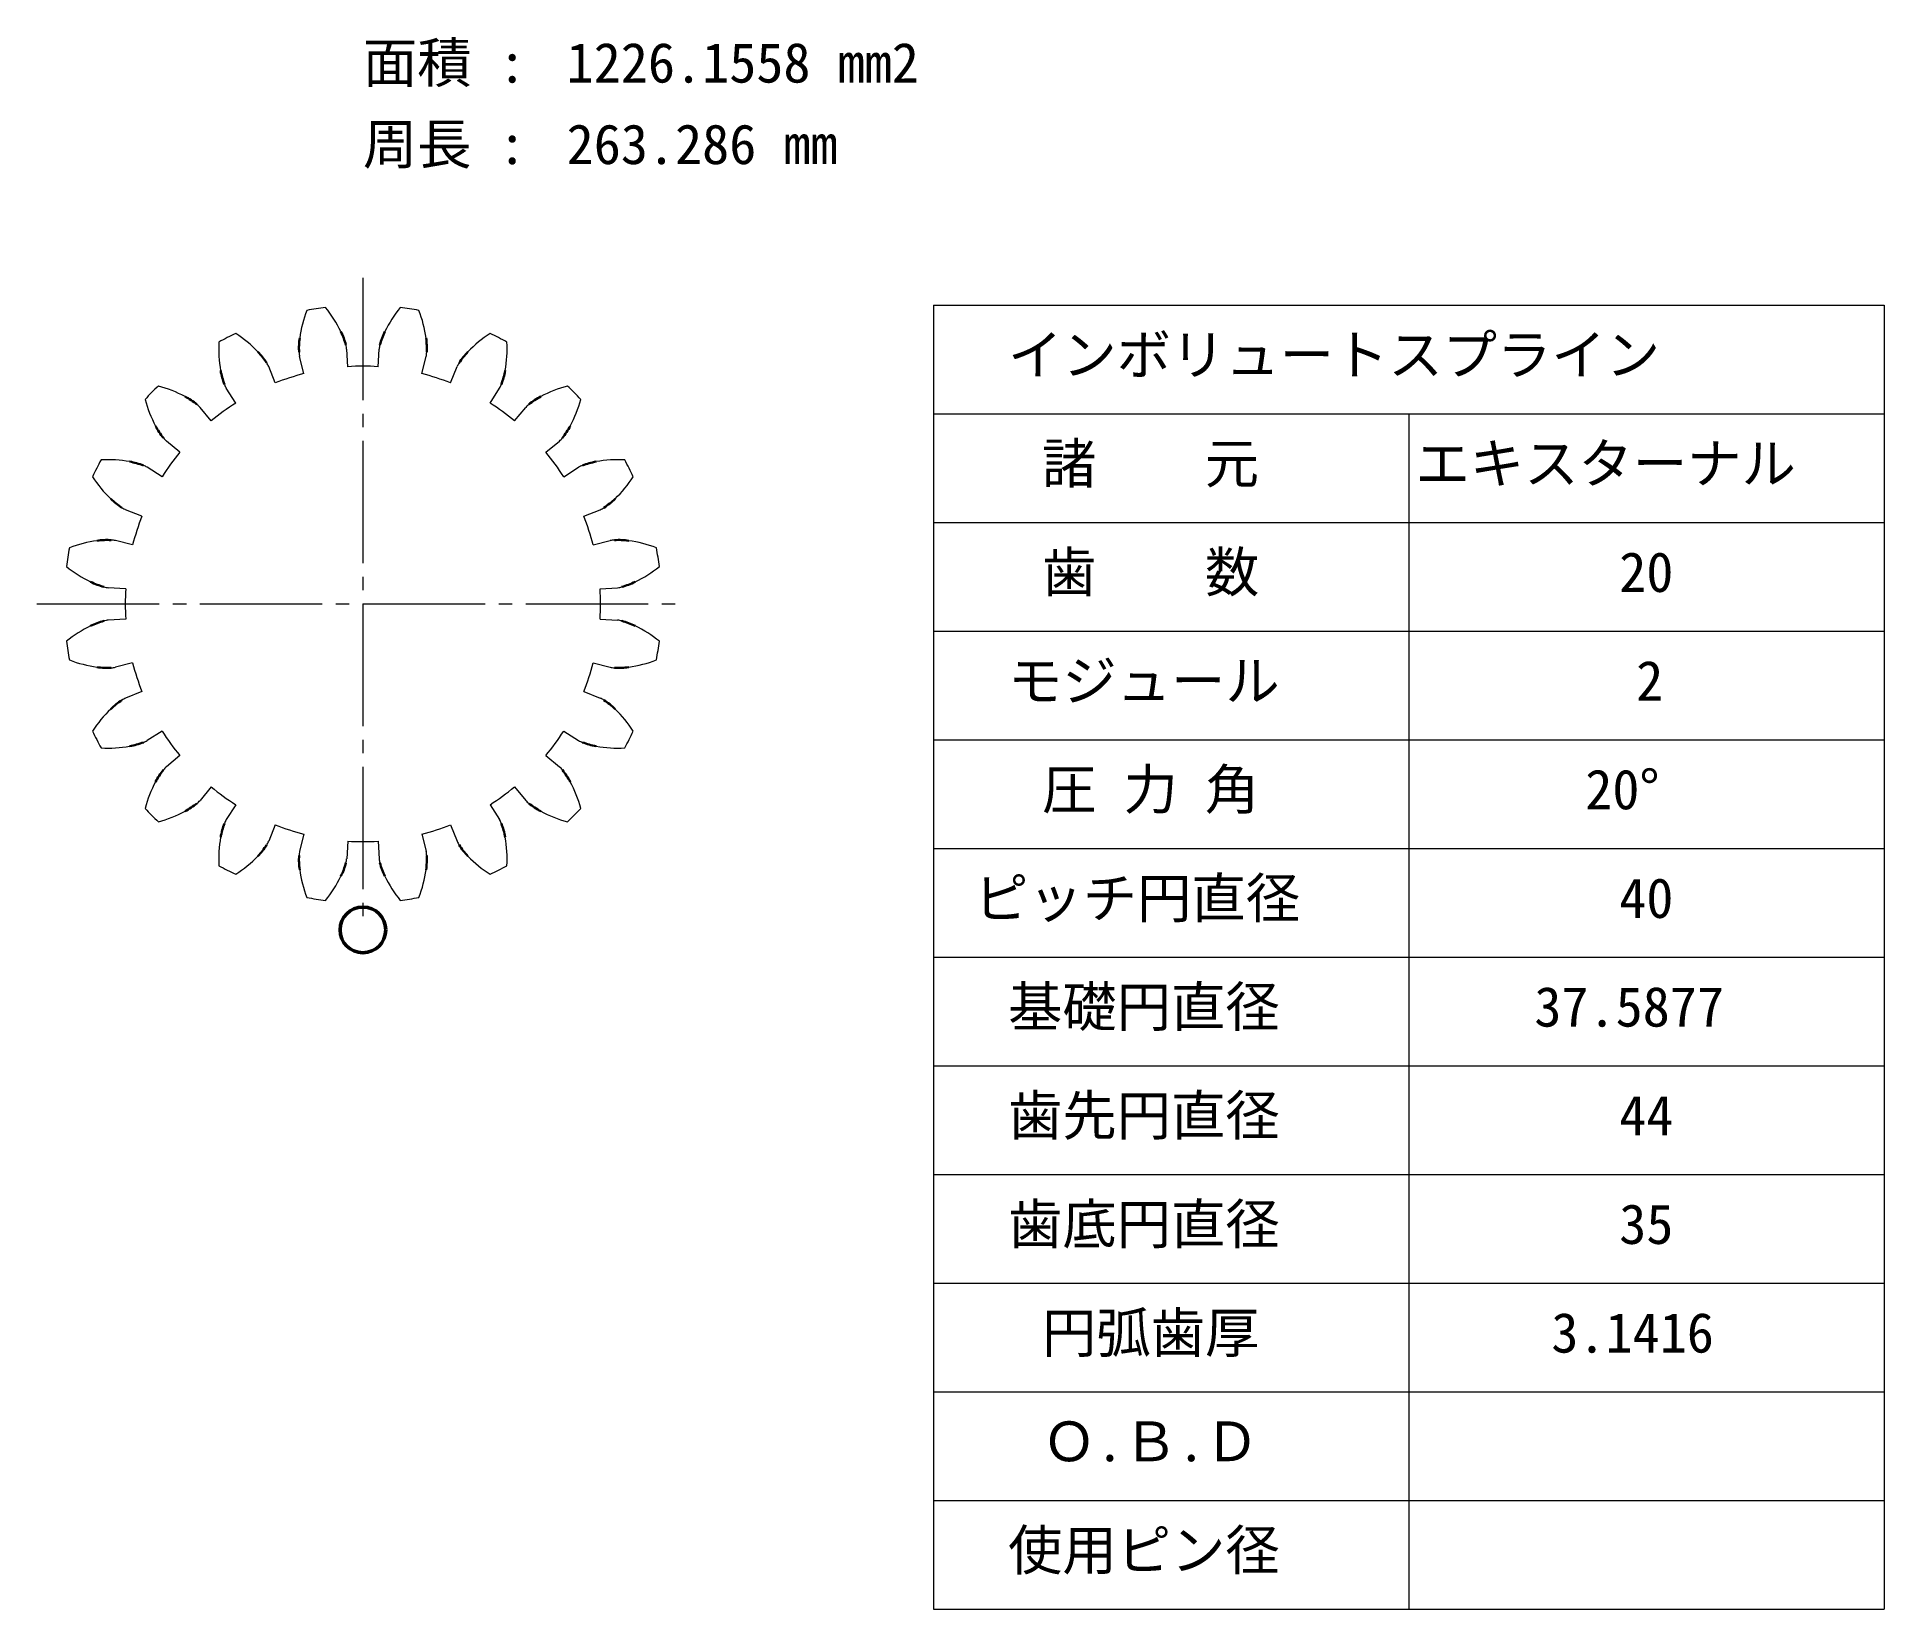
# Model space of a CAD drawing. Units: millimetres on the paper. Extents: x -78 to 58, y -43 to 72.
import ezdxf
from ezdxf.enums import TextEntityAlignment as Align

# ---------------------------------------------------------------- set-up
doc = ezdxf.new("R2010")
doc.units = ezdxf.units.MM
doc.linetypes.add('CHAIN2', pattern=[12, 9, -1, 1, -1])
for name, color, linetype, lineweight in [('0-0', 7, 'Continuous', 20), ('0-1_CAM1', 7, 'Continuous', 20), ('0-2_CAM2', 7, 'Continuous', 20), ('0-F_ORIGIN', 5, 'Continuous', 50)]:
    doc.layers.add(name, color=color, linetype=linetype, lineweight=lineweight)
doc.styles.add('ＭＳ ゴシック', font='')
doc.styles.get('ＭＳ ゴシック').set_extended_font_data('MS Gothic')

msp = doc.modelspace()

# ---------------------------------------------------------------- linework, layer by layer
at = {"layer": '0-0', "linetype": 'CHAIN2'}
for p, q in [((-53.83, 54.671), (-53.83, 6.671)), ((-77.83, 30.671), (-29.83, 30.671))]:
    msp.add_line(p, q, dxfattribs=at)
at = {"layer": '0-0'}
for p, q in [((-11.83, 52.671), (58.17, 52.671)), ((-11.83, 52.671), (-11.83, -43.329)), ((58.17, 52.671), (58.17, -43.329)), ((-11.83, 44.671), (58.17, 44.671)), ((23.17, 44.671), (23.17, -43.329)), ((-11.83, 36.671), (58.17, 36.671)), ((-11.83, 28.671), (58.17, 28.671)), ((-11.83, 20.671), (58.17, 20.671)), ((-11.83, 12.671), (58.17, 12.671)), ((-11.83, 4.671), (58.17, 4.671)), ((-11.83, -3.329), (58.17, -3.329)), ((-11.83, -11.329), (58.17, -11.329)), ((-11.83, -19.329), (58.17, -19.329)), ((-11.83, -27.329), (58.17, -27.329)), ((-11.83, -35.329), (58.17, -35.329)), ((-11.83, -43.329), (58.17, -43.329))]:
    msp.add_line(p, q, dxfattribs=at)
at = {"layer": '0-1_CAM1'}
for p, q in [((-54.943, 48.135), (-55.025, 49.426)), ((-52.717, 48.135), (-52.635, 49.426)), ((-60.285, 46.937), (-60.763, 48.139)), ((-58.169, 47.624), (-58.489, 48.878)), ((-49.492, 47.624), (-49.171, 48.878)), ((-47.375, 46.937), (-46.898, 48.139)), ((-63.195, 45.454), (-63.888, 46.547)), ((-44.465, 45.454), (-43.773, 46.547)), ((-64.996, 44.146), (-65.821, 45.142)), ((-42.664, 44.146), (-41.839, 45.142)), ((-67.305, 41.836), (-68.301, 42.662)), ((-40.355, 41.836), (-39.359, 42.662)), ((-68.613, 40.036), (-69.706, 40.728)), ((-39.047, 40.036), (-37.954, 40.728)), ((-70.096, 37.126), (-71.299, 37.603)), ((-37.564, 37.126), (-36.362, 37.603)), ((-70.784, 35.009), (-72.037, 35.33)), ((-36.876, 35.009), (-35.623, 35.33)), ((-71.295, 31.784), (-72.586, 31.866)), ((-36.366, 31.784), (-35.074, 31.866)), ((-71.295, 29.558), (-72.586, 29.475)), ((-36.366, 29.558), (-35.074, 29.475)), ((-70.784, 26.332), (-72.037, 26.011)), ((-36.876, 26.332), (-35.623, 26.011)), ((-70.096, 24.215), (-71.299, 23.738)), ((-37.564, 24.215), (-36.362, 23.738)), ((-68.613, 21.306), (-69.706, 20.613)), ((-39.047, 21.306), (-37.954, 20.613)), ((-67.305, 19.505), (-68.301, 18.679)), ((-40.355, 19.505), (-39.359, 18.679)), ((-64.996, 17.196), (-65.821, 16.199)), ((-42.664, 17.196), (-41.839, 16.199)), ((-63.195, 15.887), (-63.888, 14.794)), ((-44.465, 15.887), (-43.773, 14.794)), ((-60.285, 14.405), (-60.763, 13.202)), ((-58.169, 13.717), (-58.489, 12.463)), ((-49.492, 13.717), (-49.171, 12.463)), ((-47.375, 14.405), (-46.898, 13.202)), ((-54.943, 13.206), (-55.025, 11.915)), ((-52.717, 13.206), (-52.635, 11.915))]:
    msp.add_line(p, q, dxfattribs=at)
at = {"layer": '0-1_CAM1', "color": 4, "lineweight": 9}
for centre, radius, start, end in [((-49.262, 48.943), 9.313, 158.99741, 171.99259), ((-63.821, 46.637), 9.313, 26.00741, 39.00259), ((-43.839, 46.637), 9.313, 140.99741, 153.99259), ((-58.398, 48.943), 9.313, 8.00741, 21.00259), ((-68.266, 42.768), 9.313, 44.00741, 57.00259), ((-39.395, 42.768), 9.313, 122.99741, 135.99259), ((-55.132, 49.46), 9.313, 176.99741, 189.99259), ((-56.589, 49.282), 1.943, 182.60985, 192.02048), ((-56.958, 49.224), 1.943, 5.97952, 15.39015), ((-50.703, 49.224), 1.943, 164.60985, 174.02048), ((-51.071, 49.282), 1.943, 347.97952, 357.39015), ((-52.528, 49.46), 9.313, 350.00741, 3.00259), ((-62.538, 47.35), 1.943, 23.97952, 33.39015), ((-45.122, 47.35), 1.943, 146.60985, 156.02048), ((-71.297, 37.715), 9.313, 62.00741, 75.00259), ((-62.205, 47.519), 1.943, 200.60985, 210.02048), ((-45.455, 47.519), 1.943, 329.97952, 339.39015), ((-36.363, 37.715), 9.313, 104.99741, 117.99259), ((-60.875, 48.138), 9.313, 194.99741, 207.99259), ((-67.266, 43.842), 1.943, 41.97952, 51.39015), ((-40.395, 43.842), 1.943, 128.60985, 138.02048), ((-46.786, 48.138), 9.313, 332.00741, 345.00259), ((-67.002, 44.106), 1.943, 218.60985, 228.02048), ((-40.658, 44.106), 1.943, 311.97952, 321.39015), ((-72.619, 31.973), 9.313, 80.00741, 93.00259), ((-70.678, 39.046), 1.943, 59.97952, 69.39015), ((-36.982, 39.046), 1.943, 110.60985, 120.02048), ((-35.041, 31.973), 9.313, 86.99741, 99.99259), ((-65.927, 45.106), 9.313, 212.99741, 225.99259), ((-41.733, 45.106), 9.313, 314.00741, 327.00259), ((-70.509, 39.378), 1.943, 236.60985, 246.02048), ((-37.151, 39.378), 1.943, 293.97952, 303.39015), ((-72.442, 33.43), 1.943, 77.97952, 87.39015), ((-35.218, 33.43), 1.943, 92.60985, 102.02048), ((-72.102, 26.103), 9.313, 98.00741, 111.00259), ((-35.558, 26.103), 9.313, 68.99741, 81.99259), ((-69.796, 40.661), 9.313, 230.99741, 243.99259), ((-37.864, 40.661), 9.313, 296.00741, 309.00259), ((-72.384, 33.798), 1.943, 254.60985, 264.02048), ((-35.277, 33.798), 1.943, 275.97952, 285.39015), ((-69.796, 20.68), 9.313, 116.00741, 129.00259), ((-72.384, 27.543), 1.943, 95.97952, 105.39015), ((-35.277, 27.543), 1.943, 74.60985, 84.02048), ((-37.864, 20.68), 9.313, 50.99741, 63.99259), ((-72.102, 35.239), 9.313, 248.99741, 261.99259), ((-72.442, 27.912), 1.943, 272.60985, 282.02048), ((-35.218, 27.912), 1.943, 257.97952, 267.39015), ((-35.558, 35.239), 9.313, 278.00741, 291.00259), ((-70.509, 21.963), 1.943, 113.97952, 123.39015), ((-37.151, 21.963), 1.943, 56.60985, 66.02048), ((-65.927, 16.235), 9.313, 134.00741, 147.00259), ((-41.733, 16.235), 9.313, 32.99741, 45.99259), ((-70.678, 22.295), 1.943, 290.60985, 300.02048), ((-36.982, 22.295), 1.943, 239.97952, 249.39015), ((-72.619, 29.369), 9.313, 266.99741, 279.99259), ((-35.041, 29.369), 9.313, 260.00741, 273.00259), ((-67.002, 17.235), 1.943, 131.97952, 141.39015), ((-40.658, 17.235), 1.943, 38.60985, 48.02048), ((-60.875, 13.203), 9.313, 152.00741, 165.00259), ((-46.786, 13.203), 9.313, 14.99741, 27.99259), ((-71.297, 23.626), 9.313, 284.99741, 297.99259), ((-67.266, 17.499), 1.943, 308.60985, 318.02048), ((-40.395, 17.499), 1.943, 221.97952, 231.39015), ((-36.363, 23.626), 9.313, 242.00741, 255.00259), ((-62.205, 13.822), 1.943, 149.97952, 159.39015), ((-45.455, 13.822), 1.943, 20.60985, 30.02048), ((-55.132, 11.881), 9.313, 170.00741, 183.00259), ((-62.538, 13.992), 1.943, 326.60985, 336.02048), ((-56.589, 12.059), 1.943, 167.97952, 177.39015), ((-51.071, 12.059), 1.943, 2.60985, 12.02048), ((-45.122, 13.992), 1.943, 203.97952, 213.39015), ((-52.528, 11.881), 9.313, 356.99741, 9.99259), ((-68.266, 18.573), 9.313, 302.99741, 315.99259), ((-49.262, 12.399), 9.313, 188.00741, 201.00259), ((-56.958, 12.117), 1.943, 344.60985, 354.02048), ((-50.703, 12.117), 1.943, 185.97952, 195.39015), ((-58.398, 12.399), 9.313, 338.99741, 351.99259), ((-39.395, 18.573), 9.313, 224.00741, 237.00259), ((-63.821, 14.705), 9.313, 320.99741, 333.99259), ((-43.839, 14.705), 9.313, 206.00741, 219.00259)]:
    msp.add_arc(centre, radius, start, end, dxfattribs=at)
at = {"layer": '0-1_CAM1'}
for radius, start, end in [(22, 97.19029, 100.80971), (22, 79.19029, 82.80971), (22, 115.19029, 118.80971), (22, 61.19029, 64.80971), (17.5, 104.35396, 111.64604), (17.5, 86.35396, 93.64604), (17.5, 68.35396, 75.64604), (22, 133.19029, 136.80971), (22, 43.19029, 46.80971), (17.5, 122.35396, 129.64604), (17.5, 50.35396, 57.64604), (22, 151.19029, 154.80971), (17.5, 140.35396, 147.64604), (17.5, 32.35396, 39.64604), (22, 25.19029, 28.80971), (17.5, 158.35396, 165.64604), (17.5, 14.35396, 21.64604), (22, 169.19029, 172.80971), (22, 7.19029, 10.80971), (17.5, 176.35396, 183.64604), (17.5, 356.35396, 3.64604), (22, 187.19029, 190.80971), (22, 349.19029, 352.80971), (17.5, 194.35396, 201.64604), (17.5, 338.35396, 345.64604), (22, 205.19029, 208.80971), (17.5, 212.35396, 219.64604), (17.5, 320.35396, 327.64604), (22, 331.19029, 334.80971), (17.5, 230.35396, 237.64604), (17.5, 302.35396, 309.64604), (22, 223.19029, 226.80971), (22, 313.19029, 316.80971), (17.5, 248.35396, 255.64604), (17.5, 284.35396, 291.64604), (17.5, 266.35396, 273.64604), (22, 241.19029, 244.80971), (22, 295.19029, 298.80971), (22, 259.19029, 261), (22, 261, 262.80971), (22, 277.19029, 280.80971)]:
    msp.add_arc((-53.83, 30.671), radius, start, end, dxfattribs=at)
at = {"layer": '0-1_CAM1', "color": 2, "lineweight": 30}
for centre, start, end in [((-60.261, 48.362), 14.90264, 26.11795), ((-47.4, 48.362), 153.88205, 165.09736), ((-65.413, 45.509), 32.90264, 44.11795), ((-53.181, 49.483), 171.88205, 183.09736), ((-54.479, 49.483), 356.90264, 8.11795), ((-42.247, 45.509), 135.88205, 147.09736), ((-59.026, 48.763), 189.88205, 201.09736), ((-48.634, 48.763), 338.90264, 350.11795), ((-69.431, 41.204), 50.90264, 62.11795), ((-38.229, 41.204), 117.88205, 129.09736), ((-64.363, 46.272), 207.88205, 219.09736), ((-43.297, 46.272), 320.90264, 332.11795), ((-71.923, 35.867), 68.90264, 80.11795), ((-35.738, 35.867), 99.88205, 111.09736), ((-68.669, 42.253), 225.88205, 237.09736), ((-38.992, 42.253), 302.90264, 314.11795), ((-72.643, 30.022), 86.90264, 98.11795), ((-35.017, 30.022), 81.88205, 93.09736), ((-71.522, 37.101), 243.88205, 255.09736), ((-36.139, 37.101), 284.90264, 296.11795), ((-71.522, 24.24), 104.90264, 116.11795), ((-36.139, 24.24), 63.88205, 75.09736), ((-72.643, 31.319), 261.88205, 273.09736), ((-35.017, 31.319), 266.90264, 278.11795), ((-68.669, 19.088), 122.90264, 134.11795), ((-38.992, 19.088), 45.88205, 57.09736), ((-71.923, 25.474), 279.88205, 291.09736), ((-35.738, 25.474), 248.90264, 260.11795), ((-64.363, 15.069), 140.90264, 152.11795), ((-43.297, 15.069), 27.88205, 39.09736), ((-69.431, 20.138), 297.88205, 309.09736), ((-38.229, 20.138), 230.90264, 242.11795), ((-59.026, 12.578), 158.90264, 170.11795), ((-48.634, 12.578), 9.88205, 21.09736), ((-65.413, 15.832), 315.88205, 327.09736), ((-42.247, 15.832), 212.90264, 224.11795), ((-53.181, 11.858), 176.90264, 188.11795), ((-60.261, 12.979), 333.88205, 345.09736), ((-47.4, 12.979), 194.90264, 206.11795), ((-54.479, 11.858), 351.88205, 3.09736)]:
    msp.add_arc(centre, 5.356, start, end, dxfattribs=at)
at = {"layer": '0-2_CAM2'}
for p, q in [((-54.943, 48.135), (-55.025, 49.426)), ((-52.717, 48.135), (-52.635, 49.426)), ((-60.285, 46.937), (-60.763, 48.139)), ((-58.169, 47.624), (-58.489, 48.878)), ((-49.492, 47.624), (-49.171, 48.878)), ((-47.375, 46.937), (-46.898, 48.139)), ((-63.195, 45.454), (-63.888, 46.547)), ((-44.465, 45.454), (-43.773, 46.547)), ((-64.996, 44.146), (-65.821, 45.142)), ((-42.664, 44.146), (-41.839, 45.142)), ((-67.305, 41.836), (-68.301, 42.662)), ((-40.355, 41.836), (-39.359, 42.662)), ((-68.613, 40.036), (-69.706, 40.728)), ((-39.047, 40.036), (-37.954, 40.728)), ((-70.096, 37.126), (-71.299, 37.603)), ((-37.564, 37.126), (-36.362, 37.603)), ((-70.784, 35.009), (-72.037, 35.33)), ((-36.876, 35.009), (-35.623, 35.33)), ((-71.295, 31.784), (-72.586, 31.866)), ((-36.366, 31.784), (-35.074, 31.866)), ((-71.295, 29.558), (-72.586, 29.475)), ((-36.366, 29.558), (-35.074, 29.475)), ((-70.784, 26.332), (-72.037, 26.011)), ((-36.876, 26.332), (-35.623, 26.011)), ((-70.096, 24.215), (-71.299, 23.738)), ((-37.564, 24.215), (-36.362, 23.738)), ((-68.613, 21.306), (-69.706, 20.613)), ((-39.047, 21.306), (-37.954, 20.613)), ((-67.305, 19.505), (-68.301, 18.679)), ((-40.355, 19.505), (-39.359, 18.679)), ((-64.996, 17.196), (-65.821, 16.199)), ((-42.664, 17.196), (-41.839, 16.199)), ((-63.195, 15.887), (-63.888, 14.794)), ((-44.465, 15.887), (-43.773, 14.794)), ((-60.285, 14.405), (-60.763, 13.202)), ((-58.169, 13.717), (-58.489, 12.463)), ((-49.492, 13.717), (-49.171, 12.463)), ((-47.375, 14.405), (-46.898, 13.202)), ((-54.943, 13.206), (-55.025, 11.915)), ((-52.717, 13.206), (-52.635, 11.915))]:
    msp.add_line(p, q, dxfattribs=at)
at = {"layer": '0-2_CAM2', "color": 4, "lineweight": 9}
for centre, radius, start, end in [((-49.262, 48.943), 9.313, 158.99741, 171.99259), ((-63.821, 46.637), 9.313, 26.00741, 39.00259), ((-43.839, 46.637), 9.313, 140.99741, 153.99259), ((-58.398, 48.943), 9.313, 8.00741, 21.00259), ((-68.266, 42.768), 9.313, 44.00741, 57.00259), ((-39.395, 42.768), 9.313, 122.99741, 135.99259), ((-55.132, 49.46), 9.313, 176.99741, 189.99259), ((-56.589, 49.282), 1.943, 182.60985, 192.02048), ((-56.958, 49.224), 1.943, 5.97952, 15.39015), ((-50.703, 49.224), 1.943, 164.60985, 174.02048), ((-51.071, 49.282), 1.943, 347.97952, 357.39015), ((-52.528, 49.46), 9.313, 350.00741, 3.00259), ((-62.538, 47.35), 1.943, 23.97952, 33.39015), ((-45.122, 47.35), 1.943, 146.60985, 156.02048), ((-71.297, 37.715), 9.313, 62.00741, 75.00259), ((-62.205, 47.519), 1.943, 200.60985, 210.02048), ((-45.455, 47.519), 1.943, 329.97952, 339.39015), ((-36.363, 37.715), 9.313, 104.99741, 117.99259), ((-60.875, 48.138), 9.313, 194.99741, 207.99259), ((-67.266, 43.842), 1.943, 41.97952, 51.39015), ((-40.395, 43.842), 1.943, 128.60985, 138.02048), ((-46.786, 48.138), 9.313, 332.00741, 345.00259), ((-67.002, 44.106), 1.943, 218.60985, 228.02048), ((-40.658, 44.106), 1.943, 311.97952, 321.39015), ((-72.619, 31.973), 9.313, 80.00741, 93.00259), ((-70.678, 39.046), 1.943, 59.97952, 69.39015), ((-36.982, 39.046), 1.943, 110.60985, 120.02048), ((-35.041, 31.973), 9.313, 86.99741, 99.99259), ((-65.927, 45.106), 9.313, 212.99741, 225.99259), ((-41.733, 45.106), 9.313, 314.00741, 327.00259), ((-70.509, 39.378), 1.943, 236.60985, 246.02048), ((-37.151, 39.378), 1.943, 293.97952, 303.39015), ((-72.442, 33.43), 1.943, 77.97952, 87.39015), ((-35.218, 33.43), 1.943, 92.60985, 102.02048), ((-72.102, 26.103), 9.313, 98.00741, 111.00259), ((-35.558, 26.103), 9.313, 68.99741, 81.99259), ((-69.796, 40.661), 9.313, 230.99741, 243.99259), ((-37.864, 40.661), 9.313, 296.00741, 309.00259), ((-72.384, 33.798), 1.943, 254.60985, 264.02048), ((-35.277, 33.798), 1.943, 275.97952, 285.39015), ((-69.796, 20.68), 9.313, 116.00741, 129.00259), ((-72.384, 27.543), 1.943, 95.97952, 105.39015), ((-35.277, 27.543), 1.943, 74.60985, 84.02048), ((-37.864, 20.68), 9.313, 50.99741, 63.99259), ((-72.102, 35.239), 9.313, 248.99741, 261.99259), ((-72.442, 27.912), 1.943, 272.60985, 282.02048), ((-35.218, 27.912), 1.943, 257.97952, 267.39015), ((-35.558, 35.239), 9.313, 278.00741, 291.00259), ((-70.509, 21.963), 1.943, 113.97952, 123.39015), ((-37.151, 21.963), 1.943, 56.60985, 66.02048), ((-65.927, 16.235), 9.313, 134.00741, 147.00259), ((-41.733, 16.235), 9.313, 32.99741, 45.99259), ((-70.678, 22.295), 1.943, 290.60985, 300.02048), ((-36.982, 22.295), 1.943, 239.97952, 249.39015), ((-72.619, 29.369), 9.313, 266.99741, 279.99259), ((-35.041, 29.369), 9.313, 260.00741, 273.00259), ((-67.002, 17.235), 1.943, 131.97952, 141.39015), ((-40.658, 17.235), 1.943, 38.60985, 48.02048), ((-60.875, 13.203), 9.313, 152.00741, 165.00259), ((-46.786, 13.203), 9.313, 14.99741, 27.99259), ((-71.297, 23.626), 9.313, 284.99741, 297.99259), ((-67.266, 17.499), 1.943, 308.60985, 318.02048), ((-40.395, 17.499), 1.943, 221.97952, 231.39015), ((-36.363, 23.626), 9.313, 242.00741, 255.00259), ((-62.205, 13.822), 1.943, 149.97952, 159.39015), ((-45.455, 13.822), 1.943, 20.60985, 30.02048), ((-55.132, 11.881), 9.313, 170.00741, 183.00259), ((-62.538, 13.992), 1.943, 326.60985, 336.02048), ((-56.589, 12.059), 1.943, 167.97952, 177.39015), ((-51.071, 12.059), 1.943, 2.60985, 12.02048), ((-45.122, 13.992), 1.943, 203.97952, 213.39015), ((-52.528, 11.881), 9.313, 356.99741, 9.99259), ((-68.266, 18.573), 9.313, 302.99741, 315.99259), ((-49.262, 12.399), 9.313, 188.00741, 201.00259), ((-56.958, 12.117), 1.943, 344.60985, 354.02048), ((-50.703, 12.117), 1.943, 185.97952, 195.39015), ((-58.398, 12.399), 9.313, 338.99741, 351.99259), ((-39.395, 18.573), 9.313, 224.00741, 237.00259), ((-63.821, 14.705), 9.313, 320.99741, 333.99259), ((-43.839, 14.705), 9.313, 206.00741, 219.00259)]:
    msp.add_arc(centre, radius, start, end, dxfattribs=at)
at = {"layer": '0-2_CAM2'}
for radius, start, end in [(22, 97.19029, 100.80971), (22, 79.19029, 82.80971), (22, 115.19029, 118.80971), (22, 61.19029, 64.80971), (17.5, 104.35396, 111.64604), (17.5, 86.35396, 93.64604), (17.5, 68.35396, 75.64604), (22, 133.19029, 136.80971), (22, 43.19029, 46.80971), (17.5, 122.35396, 129.64604), (17.5, 50.35396, 57.64604), (22, 151.19029, 154.80971), (17.5, 140.35396, 147.64604), (17.5, 32.35396, 39.64604), (22, 25.19029, 28.80971), (17.5, 158.35396, 165.64604), (17.5, 14.35396, 21.64604), (22, 169.19029, 172.80971), (22, 7.19029, 10.80971), (17.5, 176.35396, 183.64604), (17.5, 356.35396, 3.64604), (22, 187.19029, 190.80971), (22, 349.19029, 352.80971), (17.5, 194.35396, 201.64604), (17.5, 338.35396, 345.64604), (22, 205.19029, 208.80971), (17.5, 212.35396, 219.64604), (17.5, 320.35396, 327.64604), (22, 331.19029, 334.80971), (17.5, 230.35396, 237.64604), (17.5, 302.35396, 309.64604), (22, 223.19029, 226.80971), (22, 313.19029, 316.80971), (17.5, 248.35396, 255.64604), (17.5, 284.35396, 291.64604), (17.5, 266.35396, 273.64604), (22, 241.19029, 244.80971), (22, 295.19029, 298.80971), (22, 259.19029, 261), (22, 261, 262.80971), (22, 277.19029, 280.80971)]:
    msp.add_arc((-53.83, 30.671), radius, start, end, dxfattribs=at)
at = {"layer": '0-2_CAM2', "color": 2, "lineweight": 30}
for centre, start, end in [((-60.261, 48.362), 14.90264, 26.11795), ((-47.4, 48.362), 153.88205, 165.09736), ((-65.413, 45.509), 32.90264, 44.11795), ((-53.181, 49.483), 171.88205, 183.09736), ((-54.479, 49.483), 356.90264, 8.11795), ((-42.247, 45.509), 135.88205, 147.09736), ((-59.026, 48.763), 189.88205, 201.09736), ((-48.634, 48.763), 338.90264, 350.11795), ((-69.431, 41.204), 50.90264, 62.11795), ((-38.229, 41.204), 117.88205, 129.09736), ((-64.363, 46.272), 207.88205, 219.09736), ((-43.297, 46.272), 320.90264, 332.11795), ((-71.923, 35.867), 68.90264, 80.11795), ((-35.738, 35.867), 99.88205, 111.09736), ((-68.669, 42.253), 225.88205, 237.09736), ((-38.992, 42.253), 302.90264, 314.11795), ((-72.643, 30.022), 86.90264, 98.11795), ((-35.017, 30.022), 81.88205, 93.09736), ((-71.522, 37.101), 243.88205, 255.09736), ((-36.139, 37.101), 284.90264, 296.11795), ((-71.522, 24.24), 104.90264, 116.11795), ((-36.139, 24.24), 63.88205, 75.09736), ((-72.643, 31.319), 261.88205, 273.09736), ((-35.017, 31.319), 266.90264, 278.11795), ((-68.669, 19.088), 122.90264, 134.11795), ((-38.992, 19.088), 45.88205, 57.09736), ((-71.923, 25.474), 279.88205, 291.09736), ((-35.738, 25.474), 248.90264, 260.11795), ((-64.363, 15.069), 140.90264, 152.11795), ((-43.297, 15.069), 27.88205, 39.09736), ((-69.431, 20.138), 297.88205, 309.09736), ((-38.229, 20.138), 230.90264, 242.11795), ((-59.026, 12.578), 158.90264, 170.11795), ((-48.634, 12.578), 9.88205, 21.09736), ((-65.413, 15.832), 315.88205, 327.09736), ((-42.247, 15.832), 212.90264, 224.11795), ((-53.181, 11.858), 176.90264, 188.11795), ((-60.261, 12.979), 333.88205, 345.09736), ((-47.4, 12.979), 194.90264, 206.11795), ((-54.479, 11.858), 351.88205, 3.09736)]:
    msp.add_arc(centre, 5.356, start, end, dxfattribs=at)
at = {"layer": '0-F_ORIGIN'}
msp.add_circle((-53.83, 6.671), 1.685, dxfattribs=at)

# ---------------------------------------------------------------- texts
at = {"layer": '0-0', "style": 'ＭＳ ゴシック'}
for s, p in [('面積 : ', (-53.83, 68.171)), ('1226.1558 mm2', (-38.83, 68.171)), ('周長 : ', (-53.83, 62.171)), ('263.286 mm', (-38.83, 62.171)), ('インボリュートスプライン', (-6.33, 46.671)), ('諸    元', (-3.83, 38.671)), ('エキスターナル', (23.67, 38.671)), ('歯\u3000\u3000数', (-3.83, 30.671)), ('20', (38.67, 30.671)), ('モジュール', (-6.33, 22.671)), ('2', (39.92, 22.671)), ('圧 力 角', (-3.83, 14.671)), ('20°', (36.17, 14.671)), ('ピッチ円直径', (-8.83, 6.671)), ('40', (38.67, 6.671)), ('基礎円直径', (-6.33, -1.329)), ('37.5877', (32.42, -1.329)), ('歯先円直径', (-6.33, -9.329)), ('44', (38.67, -9.329)), ('歯底円直径', (-6.33, -17.329)), ('35', (38.67, -17.329)), ('円弧歯厚', (-3.83, -25.329)), ('3.1416', (33.67, -25.329)), ('Ｏ.Ｂ.Ｄ', (-3.83, -33.329)), ('使用ピン径', (-6.33, -41.329))]:
    msp.add_text(s, height=2.933, dxfattribs=at).set_placement(p, align=Align.BOTTOM_LEFT)

doc.saveas('drawing.dxf')
